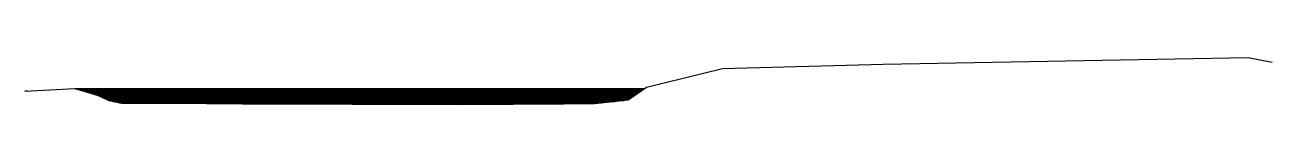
# Model space of a CAD drawing. Header units: inches. Extents: x 0 to 264, y 0 to 10.
import ezdxf

# ---------------------------------------------------------------- set-up
doc = ezdxf.new("R2010")
doc.units = ezdxf.units.IN
doc.header["$MEASUREMENT"] = 0
doc.layers.add('Contour', color=7, linetype='Continuous')
doc.layers.add('WSZ', color=80, linetype='Continuous')

msp = doc.modelspace()

# ---------------------------------------------------------------- linework, layer by layer
at = {"layer": 'Contour'}
msp.add_lwpolyline([(0, 2.87), (10.57, 3.43), (15.58, 1.91), (17.76, 0.88), (20.43, 0.31), (92.53, 0), (120.69, 0.26), (127.76, 1), (131.6, 3.68), (147.69, 7.68), (181.73, 8.56), (259, 10.02), (264.08, 8.98)], dxfattribs=at)
at = {"layer": 'WSZ'}
for p, q in [((0, 2.9), (0.57, 2.9)), ((10.67, 3.4), (131.2, 3.4)), ((11, 3.3), (131.06, 3.3)), ((11.33, 3.2), (130.91, 3.2)), ((11.66, 3.1), (130.77, 3.1)), ((11.99, 3), (130.63, 3)), ((12.32, 2.9), (130.48, 2.9)), ((12.65, 2.8), (130.34, 2.8)), ((12.98, 2.7), (130.2, 2.7)), ((13.31, 2.6), (130.05, 2.6)), ((13.64, 2.5), (129.91, 2.5)), ((13.96, 2.4), (129.77, 2.4)), ((14.29, 2.3), (129.62, 2.3)), ((14.62, 2.2), (129.48, 2.2)), ((14.95, 2.1), (129.34, 2.1)), ((15.28, 2), (129.19, 2)), ((15.6, 1.9), (129.05, 1.9)), ((15.81, 1.8), (128.91, 1.8)), ((16.02, 1.7), (128.76, 1.7)), ((16.24, 1.6), (128.62, 1.6)), ((16.45, 1.5), (128.48, 1.5)), ((16.66, 1.4), (128.33, 1.4)), ((16.87, 1.3), (128.19, 1.3)), ((17.08, 1.2), (128.05, 1.2)), ((17.29, 1.1), (127.9, 1.1)), ((17.51, 1), (127.76, 1)), ((17.72, 0.9), (126.8, 0.9)), ((18.13, 0.8), (125.85, 0.8)), ((18.6, 0.7), (124.89, 0.7)), ((19.07, 0.6), (123.94, 0.6)), ((19.54, 0.5), (122.98, 0.5)), ((20.01, 0.4), (122.03, 0.4)), ((22.76, 0.3), (121.07, 0.3)), ((46.01, 0.2), (114.19, 0.2)), ((69.27, 0.1), (103.36, 0.1))]:
    msp.add_line(p, q, dxfattribs=at)

doc.saveas('drawing.dxf')
